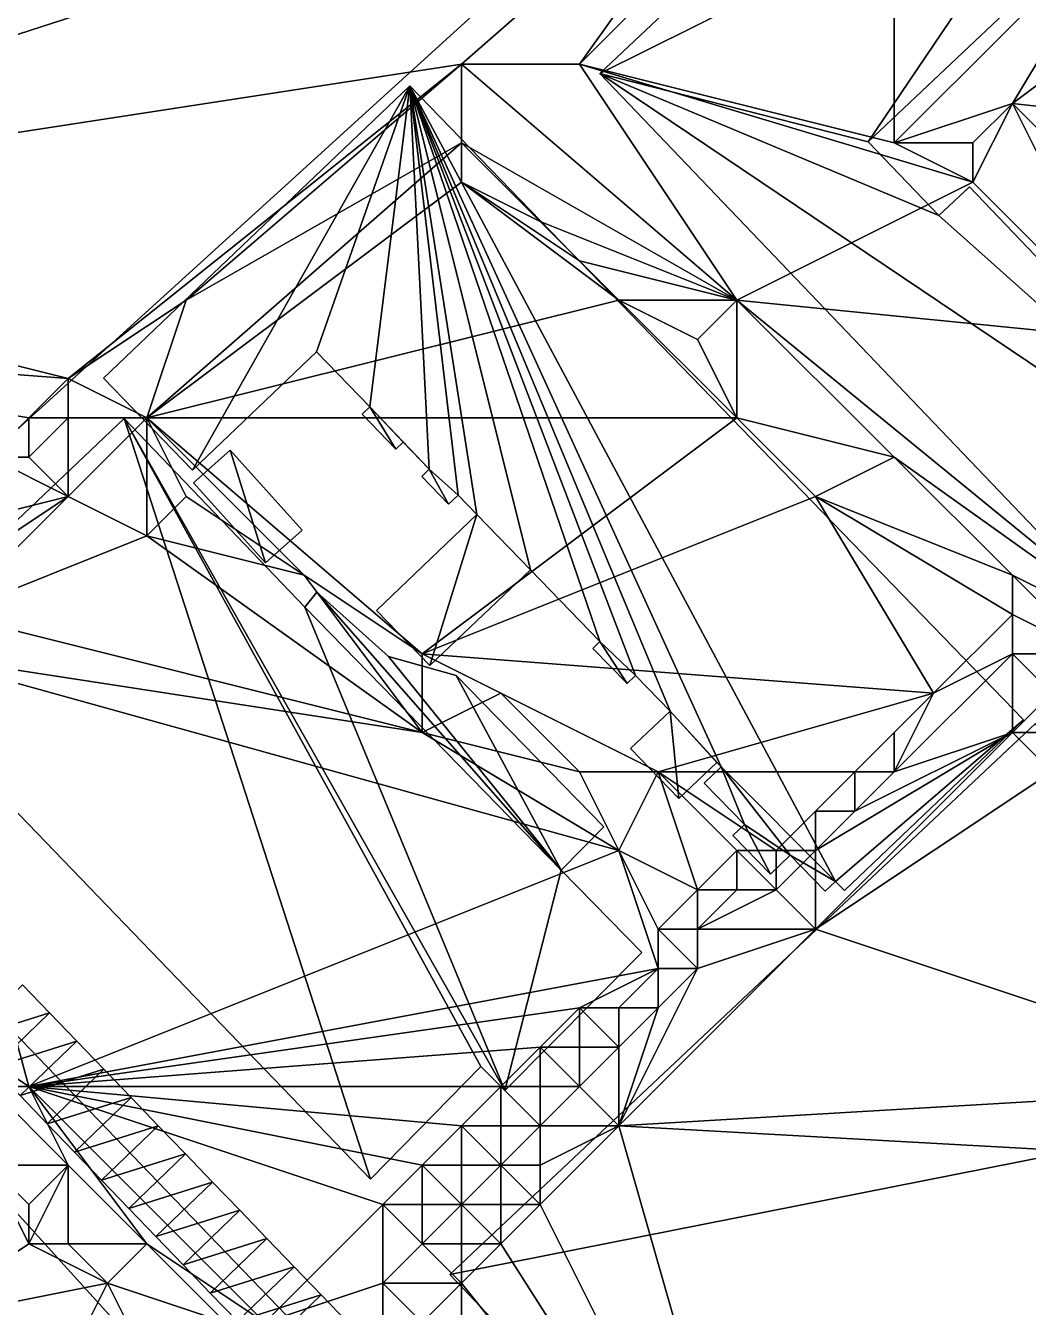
# Model space of a CAD drawing. Header units: metres. Extents: x -1103 to 901, y -902 to 905.
# Drawn here: x -844.2 to -793.2, y -255.2 to -190 of the extents above; entities that cross this region are included whole.
import ezdxf

# ---------------------------------------------------------------- set-up
doc = ezdxf.new("R2010")
doc.units = ezdxf.units.M
for name, color, linetype in [('OSM_BUILDING_FOOTPRINTS', 7, 'CONTINUOUS'), ('OSM_BUILDING_ROOFS', 1, 'CONTINUOUS'), ('OSM_BUILDING_WALLS', 8, 'CONTINUOUS'), ('OSM_ROAD_AXES', 2, 'CONTINUOUS'), ('OSM_ROAD_SURFACE', 9, 'CONTINUOUS'), ('OSM_TERRAIN', 3, 'CONTINUOUS')]:
    doc.layers.add(name, color=color, linetype=linetype)

msp = doc.modelspace()

# ---------------------------------------------------------------- linework, layer by layer
at = {"layer": 'OSM_BUILDING_FOOTPRINTS'}
for points in [[(-834.952, -140.423, 16.006), (-802.995, -172.736, 16.006), (-853.963, -219.097, 16.006), (-886.538, -188.795, 16.006), (-834.952, -140.423, 16.006)], [(-814.966, -192.488, 15.679), (-796.274, -174.86, 15.679), (-795.445, -175.722, 15.679), (-793.157, -173.566, 15.679), (-788.592, -178.343, 15.679), (-790.902, -180.522, 15.679), (-788.094, -183.452, 15.679), (-801.336, -195.949, 15.679), (-797.744, -199.709, 15.679), (-796.185, -198.238, 15.679), (-777.725, -217.558, 15.679), (-784.711, -224.149, 15.679), (-814.966, -192.488, 15.679)], [(-840.201, -207.971, 15.358), (-824.627, -193.107, 15.358), (-793.433, -225.344, 15.358), (-802.541, -234.036, 15.358), (-802.994, -233.572, 15.358), (-803.513, -234.07, 15.358), (-805.293, -232.234, 15.358), (-806.299, -233.196, 15.358), (-808.211, -231.228, 15.358), (-807.625, -230.675, 15.358), (-809.67, -228.562, 15.358), (-808.808, -227.733, 15.358), (-809.018, -227.512, 15.358), (-810.953, -229.348, 15.358), (-813.407, -226.815, 15.358), (-811.395, -224.902, 15.358), (-813.152, -223.088, 15.358), (-813.584, -223.508, 15.358), (-815.319, -221.717, 15.358), (-814.965, -221.374, 15.358), (-818.502, -217.714, 15.358), (-823.609, -222.591, 15.358), (-826.328, -219.782, 15.358), (-821.222, -214.905, 15.358), (-822.172, -213.92, 15.358), (-822.659, -214.385, 15.358), (-824.029, -212.969, 15.358), (-823.643, -212.604, 15.358), (-824.969, -211.233, 15.358), (-825.334, -211.587, 15.358), (-827.047, -209.807, 15.358), (-826.66, -209.431, 15.358), (-829.368, -206.633, 15.358), (-835.68, -212.649, 15.358), (-840.201, -207.971, 15.358)], [(-852.083, -222.293, 17.627), (-839.162, -210.028, 17.627), (-829.976, -219.616, 17.627), (-829.357, -218.864, 17.627), (-825.72, -222.137, 17.627), (-822.272, -223.099, 17.627), (-814.766, -230.796, 17.627), (-816.944, -232.997, 17.627), (-812.832, -237.177, 17.627), (-819.806, -244.2, 17.627), (-821.022, -242.972, 17.627), (-826.626, -248.701, 17.627), (-852.083, -222.293, 17.627)], [(-835.625, -213.301, 17.77), (-833.768, -211.642, 17.77), (-830.098, -215.712, 17.77), (-831.966, -217.371, 17.77), (-835.625, -213.301, 17.77)], [(-759.763, -257.802, 14.427), (-752.511, -265.355, 14.427), (-783.516, -294.662, 14.427), (-790.923, -286.954, 14.427), (-822.592, -253.556, 14.427), (-792.814, -225.543, 14.427), (-777.018, -241.6, 14.427), (-780.809, -245.283, 14.427), (-766.704, -259.604, 14.427), (-762.913, -255.922, 14.427), (-760.437, -258.432, 14.427), (-759.763, -257.802, 14.427)], [(-856.56, -253.236, 15.489), (-848.568, -246.069, 15.489), (-839.106, -256.498, 15.489), (-846.888, -263.465, 15.489), (-853.354, -256.332, 15.489), (-856.869, -259.484, 15.489), (-858.704, -257.46, 15.489), (-855.399, -254.507, 15.489), (-856.56, -253.236, 15.489)]]:
    msp.add_polyline3d(points, close=True, dxfattribs=at)
at = {"layer": 'OSM_BUILDING_ROOFS'}
for points in [[(-802.995, -172.736, 27.606), (-886.538, -188.795, 27.606), (-853.963, -219.097, 27.606)], [(-790.902, -180.522, 36.879), (-796.274, -174.86, 36.879), (-814.966, -192.488, 36.879)], [(-814.966, -192.488, 36.879), (-801.336, -195.949, 36.879), (-790.902, -180.522, 36.879)], [(-801.336, -195.949, 36.879), (-788.094, -183.452, 36.879), (-790.902, -180.522, 36.879)], [(-814.966, -192.488, 36.879), (-784.711, -224.149, 36.879), (-777.725, -217.558, 36.879)], [(-814.966, -192.488, 36.879), (-777.725, -217.558, 36.879), (-797.744, -199.709, 36.879)], [(-814.966, -192.488, 36.879), (-797.744, -199.709, 36.879), (-801.336, -195.949, 36.879)], [(-824.627, -193.107, 20.558), (-840.201, -207.971, 20.558), (-835.68, -212.649, 20.558)], [(-824.627, -193.107, 20.558), (-835.68, -212.649, 20.558), (-829.368, -206.633, 20.558)], [(-824.627, -193.107, 20.558), (-829.368, -206.633, 20.558), (-826.66, -209.431, 20.558)], [(-824.627, -193.107, 20.558), (-826.66, -209.431, 20.558), (-823.643, -212.604, 20.558)], [(-802.994, -233.572, 20.558), (-793.433, -225.344, 20.558), (-824.627, -193.107, 20.558)], [(-824.627, -193.107, 20.558), (-823.643, -212.604, 20.558), (-822.172, -213.92, 20.558)], [(-824.627, -193.107, 20.558), (-822.172, -213.92, 20.558), (-821.222, -214.905, 20.558)], [(-824.627, -193.107, 20.558), (-821.222, -214.905, 20.558), (-818.502, -217.714, 20.558)], [(-824.627, -193.107, 20.558), (-818.502, -217.714, 20.558), (-814.965, -221.374, 20.558)], [(-824.627, -193.107, 20.558), (-814.965, -221.374, 20.558), (-813.152, -223.088, 20.558)], [(-824.627, -193.107, 20.558), (-813.152, -223.088, 20.558), (-811.395, -224.902, 20.558)], [(-824.627, -193.107, 20.558), (-811.395, -224.902, 20.558), (-808.808, -227.733, 20.558)], [(-808.808, -227.733, 20.558), (-802.994, -233.572, 20.558), (-824.627, -193.107, 20.558)], [(-777.725, -217.558, 36.879), (-796.185, -198.238, 36.879), (-797.744, -199.709, 36.879)], [(-826.66, -209.431, 20.558), (-827.047, -209.807, 20.558), (-825.334, -211.587, 20.558)], [(-826.66, -209.431, 20.558), (-825.334, -211.587, 20.558), (-824.969, -211.233, 20.558)], [(-826.66, -209.431, 20.558), (-824.969, -211.233, 20.558), (-823.643, -212.604, 20.558)], [(-839.162, -210.028, 29.227), (-852.083, -222.293, 29.227), (-826.626, -248.701, 29.227)], [(-839.162, -210.028, 29.227), (-826.626, -248.701, 29.227), (-821.022, -242.972, 29.227)], [(-839.162, -210.028, 29.227), (-821.022, -242.972, 29.227), (-819.806, -244.2, 29.227)], [(-829.976, -219.616, 29.227), (-839.162, -210.028, 29.227), (-819.806, -244.2, 29.227)], [(-833.768, -211.642, 27.77), (-835.625, -213.301, 27.77), (-831.966, -217.371, 27.77)], [(-833.768, -211.642, 27.77), (-831.966, -217.371, 27.77), (-830.098, -215.712, 27.77)], [(-823.643, -212.604, 20.558), (-824.029, -212.969, 20.558), (-822.659, -214.385, 20.558)], [(-823.643, -212.604, 20.558), (-822.659, -214.385, 20.558), (-822.172, -213.92, 20.558)], [(-821.222, -214.905, 20.558), (-826.328, -219.782, 20.558), (-823.609, -222.591, 20.558)], [(-821.222, -214.905, 20.558), (-823.609, -222.591, 20.558), (-818.502, -217.714, 20.558)], [(-816.944, -232.997, 29.227), (-829.357, -218.864, 29.227), (-829.976, -219.616, 29.227)], [(-816.944, -232.997, 29.227), (-825.72, -222.137, 29.227), (-829.357, -218.864, 29.227)], [(-829.976, -219.616, 29.227), (-819.806, -244.2, 29.227), (-816.944, -232.997, 29.227)], [(-814.965, -221.374, 20.558), (-815.319, -221.717, 20.558), (-813.584, -223.508, 20.558)], [(-814.965, -221.374, 20.558), (-813.584, -223.508, 20.558), (-813.152, -223.088, 20.558)], [(-816.944, -232.997, 29.227), (-822.272, -223.099, 29.227), (-825.72, -222.137, 29.227)], [(-816.944, -232.997, 29.227), (-814.766, -230.796, 29.227), (-822.272, -223.099, 29.227)], [(-811.395, -224.902, 20.558), (-813.407, -226.815, 20.558), (-810.953, -229.348, 20.558)], [(-811.395, -224.902, 20.558), (-810.953, -229.348, 20.558), (-809.018, -227.512, 20.558)], [(-811.395, -224.902, 20.558), (-809.018, -227.512, 20.558), (-808.808, -227.733, 20.558)], [(-802.994, -233.572, 20.558), (-802.541, -234.036, 20.558), (-793.433, -225.344, 20.558)], [(-780.809, -245.283, 26.027), (-792.814, -225.543, 26.027), (-822.592, -253.556, 26.027)], [(-808.808, -227.733, 20.558), (-809.67, -228.562, 20.558), (-807.625, -230.675, 20.558)], [(-808.808, -227.733, 20.558), (-807.625, -230.675, 20.558), (-805.293, -232.234, 20.558)], [(-808.808, -227.733, 20.558), (-805.293, -232.234, 20.558), (-802.994, -233.572, 20.558)], [(-807.625, -230.675, 20.558), (-808.211, -231.228, 20.558), (-806.299, -233.196, 20.558)], [(-807.625, -230.675, 20.558), (-806.299, -233.196, 20.558), (-805.293, -232.234, 20.558)], [(-805.293, -232.234, 20.558), (-803.513, -234.07, 20.558), (-802.994, -233.572, 20.558)], [(-819.806, -244.2, 29.227), (-812.832, -237.177, 29.227), (-816.944, -232.997, 29.227)], [(-780.809, -245.283, 26.027), (-822.592, -253.556, 26.027), (-790.923, -286.954, 26.027)], [(-853.354, -256.332, 33.489), (-839.106, -256.498, 33.489), (-848.568, -246.069, 33.489)]]:
    msp.add_3dface(points, dxfattribs=at)
at = {"layer": 'OSM_BUILDING_WALLS'}
for points in [[(-853.963, -219.097, 16.006), (-802.995, -172.736, 16.006), (-802.995, -172.736, 27.606)], [(-853.963, -219.097, 16.006), (-802.995, -172.736, 27.606), (-853.963, -219.097, 27.606)], [(-796.274, -174.86, 15.679), (-814.966, -192.488, 15.679), (-814.966, -192.488, 36.879)], [(-796.274, -174.86, 15.679), (-814.966, -192.488, 36.879), (-796.274, -174.86, 36.879)], [(-801.336, -195.949, 15.679), (-788.094, -183.452, 15.679), (-788.094, -183.452, 36.879)], [(-801.336, -195.949, 15.679), (-788.094, -183.452, 36.879), (-801.336, -195.949, 36.879)], [(-814.966, -192.488, 15.679), (-784.711, -224.149, 15.679), (-784.711, -224.149, 36.879)], [(-814.966, -192.488, 15.679), (-784.711, -224.149, 36.879), (-814.966, -192.488, 36.879)], [(-824.627, -193.107, 15.358), (-840.201, -207.971, 15.358), (-840.201, -207.971, 20.558)], [(-824.627, -193.107, 15.358), (-840.201, -207.971, 20.558), (-824.627, -193.107, 20.558)], [(-793.433, -225.344, 15.358), (-824.627, -193.107, 15.358), (-824.627, -193.107, 20.558)], [(-793.433, -225.344, 15.358), (-824.627, -193.107, 20.558), (-793.433, -225.344, 20.558)], [(-797.744, -199.709, 15.679), (-801.336, -195.949, 15.679), (-801.336, -195.949, 36.879)], [(-797.744, -199.709, 15.679), (-801.336, -195.949, 36.879), (-797.744, -199.709, 36.879)], [(-796.185, -198.238, 15.679), (-797.744, -199.709, 15.679), (-797.744, -199.709, 36.879)], [(-796.185, -198.238, 15.679), (-797.744, -199.709, 36.879), (-796.185, -198.238, 36.879)], [(-777.725, -217.558, 15.679), (-796.185, -198.238, 15.679), (-796.185, -198.238, 36.879)], [(-777.725, -217.558, 15.679), (-796.185, -198.238, 36.879), (-777.725, -217.558, 36.879)], [(-835.68, -212.649, 15.358), (-829.368, -206.633, 15.358), (-829.368, -206.633, 20.558)], [(-835.68, -212.649, 15.358), (-829.368, -206.633, 20.558), (-835.68, -212.649, 20.558)], [(-829.368, -206.633, 15.358), (-826.66, -209.431, 15.358), (-826.66, -209.431, 20.558)], [(-829.368, -206.633, 15.358), (-826.66, -209.431, 20.558), (-829.368, -206.633, 20.558)], [(-840.201, -207.971, 15.358), (-835.68, -212.649, 15.358), (-835.68, -212.649, 20.558)], [(-840.201, -207.971, 15.358), (-835.68, -212.649, 20.558), (-840.201, -207.971, 20.558)], [(-826.66, -209.431, 15.358), (-827.047, -209.807, 15.358), (-827.047, -209.807, 20.558)], [(-826.66, -209.431, 15.358), (-827.047, -209.807, 20.558), (-826.66, -209.431, 20.558)], [(-827.047, -209.807, 15.358), (-825.334, -211.587, 15.358), (-825.334, -211.587, 20.558)], [(-827.047, -209.807, 15.358), (-825.334, -211.587, 20.558), (-827.047, -209.807, 20.558)], [(-839.162, -210.028, 17.627), (-852.083, -222.293, 17.627), (-852.083, -222.293, 29.227)], [(-839.162, -210.028, 17.627), (-852.083, -222.293, 29.227), (-839.162, -210.028, 29.227)], [(-829.976, -219.616, 17.627), (-839.162, -210.028, 17.627), (-839.162, -210.028, 29.227)], [(-829.976, -219.616, 17.627), (-839.162, -210.028, 29.227), (-829.976, -219.616, 29.227)], [(-833.768, -211.642, 17.77), (-835.625, -213.301, 17.77), (-835.625, -213.301, 27.77)], [(-833.768, -211.642, 17.77), (-835.625, -213.301, 27.77), (-833.768, -211.642, 27.77)], [(-830.098, -215.712, 17.77), (-833.768, -211.642, 17.77), (-833.768, -211.642, 27.77)], [(-830.098, -215.712, 17.77), (-833.768, -211.642, 27.77), (-830.098, -215.712, 27.77)], [(-825.334, -211.587, 15.358), (-824.969, -211.233, 15.358), (-824.969, -211.233, 20.558)], [(-825.334, -211.587, 15.358), (-824.969, -211.233, 20.558), (-825.334, -211.587, 20.558)], [(-824.969, -211.233, 15.358), (-823.643, -212.604, 15.358), (-823.643, -212.604, 20.558)], [(-824.969, -211.233, 15.358), (-823.643, -212.604, 20.558), (-824.969, -211.233, 20.558)], [(-823.643, -212.604, 15.358), (-824.029, -212.969, 15.358), (-824.029, -212.969, 20.558)], [(-823.643, -212.604, 15.358), (-824.029, -212.969, 20.558), (-823.643, -212.604, 20.558)], [(-824.029, -212.969, 15.358), (-822.659, -214.385, 15.358), (-822.659, -214.385, 20.558)], [(-824.029, -212.969, 15.358), (-822.659, -214.385, 20.558), (-824.029, -212.969, 20.558)], [(-835.625, -213.301, 17.77), (-831.966, -217.371, 17.77), (-831.966, -217.371, 27.77)], [(-835.625, -213.301, 17.77), (-831.966, -217.371, 27.77), (-835.625, -213.301, 27.77)], [(-822.659, -214.385, 15.358), (-822.172, -213.92, 15.358), (-822.172, -213.92, 20.558)], [(-822.659, -214.385, 15.358), (-822.172, -213.92, 20.558), (-822.659, -214.385, 20.558)], [(-822.172, -213.92, 15.358), (-821.222, -214.905, 15.358), (-821.222, -214.905, 20.558)], [(-822.172, -213.92, 15.358), (-821.222, -214.905, 20.558), (-822.172, -213.92, 20.558)], [(-821.222, -214.905, 15.358), (-826.328, -219.782, 15.358), (-826.328, -219.782, 20.558)], [(-821.222, -214.905, 15.358), (-826.328, -219.782, 20.558), (-821.222, -214.905, 20.558)], [(-831.966, -217.371, 17.77), (-830.098, -215.712, 17.77), (-830.098, -215.712, 27.77)], [(-831.966, -217.371, 17.77), (-830.098, -215.712, 27.77), (-831.966, -217.371, 27.77)], [(-823.609, -222.591, 15.358), (-818.502, -217.714, 15.358), (-818.502, -217.714, 20.558)], [(-823.609, -222.591, 15.358), (-818.502, -217.714, 20.558), (-823.609, -222.591, 20.558)], [(-818.502, -217.714, 15.358), (-814.965, -221.374, 15.358), (-814.965, -221.374, 20.558)], [(-818.502, -217.714, 15.358), (-814.965, -221.374, 20.558), (-818.502, -217.714, 20.558)], [(-829.357, -218.864, 17.627), (-829.976, -219.616, 17.627), (-829.976, -219.616, 29.227)], [(-829.357, -218.864, 17.627), (-829.976, -219.616, 29.227), (-829.357, -218.864, 29.227)], [(-825.72, -222.137, 17.627), (-829.357, -218.864, 17.627), (-829.357, -218.864, 29.227)], [(-825.72, -222.137, 17.627), (-829.357, -218.864, 29.227), (-825.72, -222.137, 29.227)], [(-826.328, -219.782, 15.358), (-823.609, -222.591, 15.358), (-823.609, -222.591, 20.558)], [(-826.328, -219.782, 15.358), (-823.609, -222.591, 20.558), (-826.328, -219.782, 20.558)], [(-814.965, -221.374, 15.358), (-815.319, -221.717, 15.358), (-815.319, -221.717, 20.558)], [(-814.965, -221.374, 15.358), (-815.319, -221.717, 20.558), (-814.965, -221.374, 20.558)], [(-822.272, -223.099, 17.627), (-825.72, -222.137, 17.627), (-825.72, -222.137, 29.227)], [(-822.272, -223.099, 17.627), (-825.72, -222.137, 29.227), (-822.272, -223.099, 29.227)], [(-815.319, -221.717, 15.358), (-813.584, -223.508, 15.358), (-813.584, -223.508, 20.558)], [(-815.319, -221.717, 15.358), (-813.584, -223.508, 20.558), (-815.319, -221.717, 20.558)], [(-852.083, -222.293, 17.627), (-826.626, -248.701, 17.627), (-826.626, -248.701, 29.227)], [(-852.083, -222.293, 17.627), (-826.626, -248.701, 29.227), (-852.083, -222.293, 29.227)], [(-814.766, -230.796, 17.627), (-822.272, -223.099, 17.627), (-822.272, -223.099, 29.227)], [(-814.766, -230.796, 17.627), (-822.272, -223.099, 29.227), (-814.766, -230.796, 29.227)], [(-813.584, -223.508, 15.358), (-813.152, -223.088, 15.358), (-813.152, -223.088, 20.558)], [(-813.584, -223.508, 15.358), (-813.152, -223.088, 20.558), (-813.584, -223.508, 20.558)], [(-813.152, -223.088, 15.358), (-811.395, -224.902, 15.358), (-811.395, -224.902, 20.558)], [(-813.152, -223.088, 15.358), (-811.395, -224.902, 20.558), (-813.152, -223.088, 20.558)], [(-811.395, -224.902, 15.358), (-813.407, -226.815, 15.358), (-813.407, -226.815, 20.558)], [(-811.395, -224.902, 15.358), (-813.407, -226.815, 20.558), (-811.395, -224.902, 20.558)], [(-802.541, -234.036, 15.358), (-793.433, -225.344, 15.358), (-793.433, -225.344, 20.558)], [(-802.541, -234.036, 15.358), (-793.433, -225.344, 20.558), (-802.541, -234.036, 20.558)], [(-792.814, -225.543, 14.427), (-822.592, -253.556, 14.427), (-822.592, -253.556, 26.027)], [(-792.814, -225.543, 14.427), (-822.592, -253.556, 26.027), (-792.814, -225.543, 26.027)], [(-813.407, -226.815, 15.358), (-810.953, -229.348, 15.358), (-810.953, -229.348, 20.558)], [(-813.407, -226.815, 15.358), (-810.953, -229.348, 20.558), (-813.407, -226.815, 20.558)], [(-810.953, -229.348, 15.358), (-809.018, -227.512, 15.358), (-809.018, -227.512, 20.558)], [(-810.953, -229.348, 15.358), (-809.018, -227.512, 20.558), (-810.953, -229.348, 20.558)], [(-808.808, -227.733, 15.358), (-809.67, -228.562, 15.358), (-809.67, -228.562, 20.558)], [(-808.808, -227.733, 15.358), (-809.67, -228.562, 20.558), (-808.808, -227.733, 20.558)], [(-809.018, -227.512, 15.358), (-808.808, -227.733, 15.358), (-808.808, -227.733, 20.558)], [(-809.018, -227.512, 15.358), (-808.808, -227.733, 20.558), (-809.018, -227.512, 20.558)], [(-809.67, -228.562, 15.358), (-807.625, -230.675, 15.358), (-807.625, -230.675, 20.558)], [(-809.67, -228.562, 15.358), (-807.625, -230.675, 20.558), (-809.67, -228.562, 20.558)], [(-807.625, -230.675, 15.358), (-808.211, -231.228, 15.358), (-808.211, -231.228, 20.558)], [(-807.625, -230.675, 15.358), (-808.211, -231.228, 20.558), (-807.625, -230.675, 20.558)], [(-816.944, -232.997, 17.627), (-814.766, -230.796, 17.627), (-814.766, -230.796, 29.227)], [(-816.944, -232.997, 17.627), (-814.766, -230.796, 29.227), (-816.944, -232.997, 29.227)], [(-808.211, -231.228, 15.358), (-806.299, -233.196, 15.358), (-806.299, -233.196, 20.558)], [(-808.211, -231.228, 15.358), (-806.299, -233.196, 20.558), (-808.211, -231.228, 20.558)], [(-806.299, -233.196, 15.358), (-805.293, -232.234, 15.358), (-805.293, -232.234, 20.558)], [(-806.299, -233.196, 15.358), (-805.293, -232.234, 20.558), (-806.299, -233.196, 20.558)], [(-805.293, -232.234, 15.358), (-803.513, -234.07, 15.358), (-803.513, -234.07, 20.558)], [(-805.293, -232.234, 15.358), (-803.513, -234.07, 20.558), (-805.293, -232.234, 20.558)], [(-812.832, -237.177, 17.627), (-816.944, -232.997, 17.627), (-816.944, -232.997, 29.227)], [(-812.832, -237.177, 17.627), (-816.944, -232.997, 29.227), (-812.832, -237.177, 29.227)], [(-803.513, -234.07, 15.358), (-802.994, -233.572, 15.358), (-802.994, -233.572, 20.558)], [(-803.513, -234.07, 15.358), (-802.994, -233.572, 20.558), (-803.513, -234.07, 20.558)], [(-802.994, -233.572, 15.358), (-802.541, -234.036, 15.358), (-802.541, -234.036, 20.558)], [(-802.994, -233.572, 15.358), (-802.541, -234.036, 20.558), (-802.994, -233.572, 20.558)], [(-819.806, -244.2, 17.627), (-812.832, -237.177, 17.627), (-812.832, -237.177, 29.227)], [(-819.806, -244.2, 17.627), (-812.832, -237.177, 29.227), (-819.806, -244.2, 29.227)], [(-826.626, -248.701, 17.627), (-821.022, -242.972, 17.627), (-821.022, -242.972, 29.227)], [(-826.626, -248.701, 17.627), (-821.022, -242.972, 29.227), (-826.626, -248.701, 29.227)], [(-821.022, -242.972, 17.627), (-819.806, -244.2, 17.627), (-819.806, -244.2, 29.227)], [(-821.022, -242.972, 17.627), (-819.806, -244.2, 29.227), (-821.022, -242.972, 29.227)], [(-839.106, -256.498, 15.489), (-848.568, -246.069, 15.489), (-848.568, -246.069, 33.489)], [(-839.106, -256.498, 15.489), (-848.568, -246.069, 33.489), (-839.106, -256.498, 33.489)], [(-822.592, -253.556, 14.427), (-790.923, -286.954, 14.427), (-790.923, -286.954, 26.027)], [(-822.592, -253.556, 14.427), (-790.923, -286.954, 26.027), (-822.592, -253.556, 26.027)]]:
    msp.add_3dface(points, dxfattribs=at)
at = {"layer": 'OSM_ROAD_AXES'}
msp.add_polyline3d([(-778.343, -308.684, 14.936), (-829.191, -257.416, 19.801), (-859.578, -225.865, 19.855), (-873.506, -211.4, 17.056), (-897.758, -186.208, 15.969)], dxfattribs=at)
at = {"layer": 'OSM_ROAD_SURFACE'}
for points in [[(-842.944, -240.253, 20.771), (-844.325, -238.819, 20.773), (-847.206, -241.593, 20.752)], [(-842.944, -240.253, 20.771), (-847.206, -241.593, 20.752), (-845.825, -243.028, 20.736)], [(-841.563, -241.687, 20.769), (-842.944, -240.253, 20.771), (-845.825, -243.028, 20.736)], [(-841.563, -241.687, 20.769), (-845.825, -243.028, 20.736), (-844.444, -244.462, 20.717)], [(-840.181, -243.121, 20.77), (-841.563, -241.687, 20.769), (-844.444, -244.462, 20.717)], [(-840.181, -243.121, 20.77), (-844.444, -244.462, 20.717), (-843.062, -245.896, 20.728)], [(-838.8, -244.555, 20.79), (-840.181, -243.121, 20.77), (-843.062, -245.896, 20.728)], [(-838.8, -244.555, 20.79), (-843.062, -245.896, 20.728), (-841.681, -247.33, 20.704)], [(-837.419, -245.989, 20.794), (-838.8, -244.555, 20.79), (-841.681, -247.33, 20.704)], [(-837.419, -245.989, 20.794), (-841.681, -247.33, 20.704), (-840.3, -248.764, 20.662)], [(-836.038, -247.423, 20.735), (-837.419, -245.989, 20.794), (-840.3, -248.764, 20.662)], [(-836.038, -247.423, 20.735), (-840.3, -248.764, 20.662), (-838.919, -250.198, 20.597)], [(-834.656, -248.858, 20.66), (-836.038, -247.423, 20.735), (-838.919, -250.198, 20.597)], [(-834.656, -248.858, 20.66), (-838.919, -250.198, 20.597), (-837.537, -251.632, 20.531)], [(-833.275, -250.292, 20.586), (-834.656, -248.858, 20.66), (-837.537, -251.632, 20.531)], [(-833.275, -250.292, 20.586), (-837.537, -251.632, 20.531), (-836.156, -253.066, 20.466)], [(-831.894, -251.726, 20.511), (-833.275, -250.292, 20.586), (-836.156, -253.066, 20.466)], [(-831.894, -251.726, 20.511), (-836.156, -253.066, 20.466), (-834.775, -254.501, 20.37)], [(-830.513, -253.16, 20.437), (-831.894, -251.726, 20.511), (-834.775, -254.501, 20.37)], [(-830.513, -253.16, 20.437), (-834.775, -254.501, 20.37), (-833.394, -255.935, 20.26)], [(-829.131, -254.594, 20.179), (-830.513, -253.16, 20.437), (-833.394, -255.935, 20.26)], [(-829.131, -254.594, 20.179), (-833.394, -255.935, 20.26), (-832.013, -257.369, 19.697)], [(-827.76, -256.018, 19.929), (-829.131, -254.594, 20.179), (-832.013, -257.369, 19.697)]]:
    msp.add_3dface(points, dxfattribs=at)
at = {"layer": 'OSM_TERRAIN'}
for points in [[(-874, -200, 18.625), (-818, -164, 18.625), (-848, -150, 18.616)], [(-874, -200, 18.625), (-806, -178, 18.528), (-818, -164, 18.625)], [(-816, -192, 18.046), (-800, -196, 17.856), (-800, -176, 18.221)], [(-816, -192, 18.046), (-800, -176, 18.221), (-806, -178, 18.528)], [(-800, -196, 17.856), (-788, -184, 17.896), (-800, -176, 18.221)], [(-874, -200, 18.625), (-822, -192, 18.714), (-806, -178, 18.528)], [(-822, -192, 18.714), (-816, -192, 18.046), (-806, -178, 18.528)], [(-800, -196, 17.856), (-794, -194, 17.156), (-788, -184, 17.896)], [(-794, -194, 17.156), (-786, -188, 16.837), (-788, -184, 17.896)], [(-794, -194, 17.156), (-776, -196, 16.186), (-786, -188, 16.837)], [(-842, -208, 18.625), (-822, -192, 18.714), (-874, -200, 18.625)], [(-836, -204, 18.876), (-822, -192, 18.714), (-842, -208, 18.625)], [(-836, -204, 18.876), (-822, -196, 19.72), (-822, -192, 18.714)], [(-822, -196, 19.72), (-808, -204, 18.156), (-822, -192, 18.714)], [(-822, -192, 18.714), (-808, -204, 18.156), (-816, -192, 18.046)], [(-808, -204, 18.156), (-796, -198, 17.938), (-816, -192, 18.046)], [(-796, -198, 17.938), (-800, -196, 17.856), (-816, -192, 18.046)], [(-796, -196, 17.544), (-794, -194, 17.156), (-800, -196, 17.856)], [(-788, -206, 17.893), (-794, -194, 17.156), (-796, -198, 17.938)], [(-796, -198, 17.938), (-794, -194, 17.156), (-796, -196, 17.544)], [(-788, -206, 17.893), (-782, -206, 16.957), (-794, -194, 17.156)], [(-782, -206, 16.957), (-776, -196, 16.186), (-794, -194, 17.156)], [(-838, -210, 19.72), (-822, -196, 19.72), (-836, -204, 18.876)], [(-838, -210, 19.72), (-822, -198, 19.72), (-822, -196, 19.72)], [(-818, -200, 19.72), (-822, -196, 19.72), (-822, -198, 19.72)], [(-818, -200, 19.72), (-808, -204, 18.156), (-822, -196, 19.72)], [(-796, -198, 17.938), (-796, -196, 17.544), (-800, -196, 17.856)], [(-838, -210, 19.72), (-814, -204, 19.701), (-822, -198, 19.72)], [(-822, -198, 19.72), (-814, -204, 19.701), (-816, -202, 19.715)], [(-822, -198, 19.72), (-816, -202, 19.715), (-818, -200, 19.72)], [(-808, -204, 18.156), (-788, -206, 17.893), (-796, -198, 17.938)], [(-868, -206, 18.625), (-842, -208, 18.625), (-874, -200, 18.625)], [(-816, -202, 19.715), (-808, -204, 18.156), (-818, -200, 19.72)], [(-814, -204, 19.701), (-808, -204, 18.156), (-816, -202, 19.715)], [(-842, -208, 18.625), (-838, -210, 19.72), (-836, -204, 18.876)], [(-838, -210, 19.72), (-808, -210, 19.66), (-814, -204, 19.701)], [(-814, -204, 19.701), (-808, -210, 19.66), (-810, -206, 19.221)], [(-810, -206, 19.221), (-808, -204, 18.156), (-814, -204, 19.701)], [(-808, -210, 19.66), (-808, -204, 18.156), (-810, -206, 19.221)], [(-808, -210, 19.66), (-800, -212, 18.185), (-808, -204, 18.156)], [(-800, -212, 18.185), (-786, -222, 17.993), (-808, -204, 18.156)], [(-786, -222, 17.993), (-788, -206, 17.893), (-808, -204, 18.156)], [(-846, -212, 18.664), (-844, -210, 18.625), (-868, -206, 18.625)], [(-844, -210, 18.625), (-842, -208, 18.625), (-868, -206, 18.625)], [(-842, -210, 19.112), (-842, -208, 18.625), (-844, -210, 18.625)], [(-842, -210, 19.112), (-838, -210, 19.72), (-842, -208, 18.625)], [(-846, -212, 18.664), (-844, -212, 19.257), (-844, -210, 18.625)], [(-842, -214, 20.769), (-842, -210, 19.112), (-844, -212, 19.257)], [(-844, -212, 19.257), (-842, -210, 19.112), (-844, -210, 18.625)], [(-842, -214, 20.769), (-838, -216, 20.687), (-838, -210, 19.72)], [(-842, -214, 20.769), (-838, -210, 19.72), (-842, -210, 19.112)], [(-838, -216, 20.687), (-836, -214, 19.869), (-838, -210, 19.72)], [(-836, -214, 19.869), (-830, -218, 20.274), (-838, -210, 19.72)], [(-830, -218, 20.274), (-824, -222, 19.72), (-838, -210, 19.72)], [(-838, -210, 19.72), (-824, -222, 19.72), (-808, -210, 19.66)], [(-804, -214, 19.643), (-808, -210, 19.66), (-824, -222, 19.72)], [(-804, -214, 19.643), (-800, -212, 18.185), (-808, -210, 19.66)], [(-850, -216, 18.782), (-842, -214, 20.769), (-846, -212, 18.664)], [(-846, -212, 18.664), (-842, -214, 20.769), (-844, -212, 19.257)], [(-804, -214, 19.643), (-794, -218, 18.449), (-800, -212, 18.185)], [(-794, -218, 18.449), (-786, -222, 17.993), (-800, -212, 18.185)], [(-848, -218, 20.311), (-842, -214, 20.769), (-850, -216, 18.782)], [(-848, -220, 20.769), (-842, -214, 20.769), (-848, -218, 20.311)], [(-848, -220, 20.769), (-838, -216, 20.687), (-842, -214, 20.769)], [(-830, -218, 20.274), (-836, -214, 19.869), (-838, -216, 20.687)], [(-824, -222, 19.72), (-798, -224, 19.72), (-804, -214, 19.643)], [(-798, -224, 19.72), (-794, -220, 19.109), (-804, -214, 19.643)], [(-794, -220, 19.109), (-794, -218, 18.449), (-804, -214, 19.643)], [(-824, -226, 20.62), (-838, -216, 20.687), (-848, -220, 20.769)], [(-824, -226, 20.62), (-830, -218, 20.274), (-838, -216, 20.687)], [(-824, -226, 20.62), (-824, -222, 19.72), (-830, -218, 20.274)], [(-794, -220, 19.109), (-790, -222, 18.547), (-794, -218, 18.449)], [(-790, -222, 18.547), (-786, -222, 17.993), (-794, -218, 18.449)], [(-850, -222, 20.769), (-824, -226, 20.62), (-848, -220, 20.769)], [(-798, -224, 19.72), (-794, -222, 19.37), (-794, -220, 19.109)], [(-794, -222, 19.37), (-790, -222, 18.547), (-794, -220, 19.109)], [(-850, -240, 20.698), (-844, -244, 20.706), (-850, -222, 20.769)], [(-850, -222, 20.769), (-844, -244, 20.706), (-814, -232, 20.81)], [(-850, -222, 20.769), (-814, -232, 20.81), (-824, -226, 20.62)], [(-824, -226, 20.62), (-820, -224, 20.541), (-824, -222, 19.72)], [(-820, -224, 20.541), (-812, -228, 19.72), (-824, -222, 19.72)], [(-812, -228, 19.72), (-798, -224, 19.72), (-824, -222, 19.72)], [(-800, -228, 19.133), (-794, -222, 19.37), (-798, -224, 19.72)], [(-800, -228, 19.133), (-794, -226, 17.336), (-794, -222, 19.37)], [(-794, -226, 17.336), (-792, -224, 18.13), (-794, -222, 19.37)], [(-792, -224, 18.13), (-790, -222, 18.547), (-794, -222, 19.37)], [(-824, -226, 20.62), (-816, -228, 20.441), (-820, -224, 20.541)], [(-816, -228, 20.441), (-812, -228, 19.72), (-820, -224, 20.541)], [(-802, -228, 19.72), (-798, -224, 19.72), (-812, -228, 19.72)], [(-802, -228, 19.72), (-800, -226, 19.72), (-798, -224, 19.72)], [(-800, -226, 19.72), (-800, -228, 19.133), (-798, -224, 19.72)], [(-794, -226, 17.336), (-792, -226, 17.186), (-792, -224, 18.13)], [(-814, -232, 20.81), (-816, -228, 20.441), (-824, -226, 20.62)], [(-804, -236, 17.05), (-794, -226, 17.336), (-804, -232, 19.016)], [(-804, -236, 17.05), (-792, -228, 17.01), (-794, -226, 17.336)], [(-804, -232, 19.016), (-794, -226, 17.336), (-802, -230, 19.075)], [(-802, -230, 19.075), (-794, -226, 17.336), (-800, -228, 19.133)], [(-800, -228, 19.133), (-800, -226, 19.72), (-802, -228, 19.72)], [(-792, -228, 17.01), (-792, -226, 17.186), (-794, -226, 17.336)], [(-814, -232, 20.81), (-812, -228, 19.72), (-816, -228, 20.441)], [(-814, -232, 20.81), (-810, -234, 20.709), (-812, -228, 19.72)], [(-810, -234, 20.709), (-808, -232, 19.829), (-812, -228, 19.72)], [(-808, -232, 19.829), (-806, -232, 19.72), (-812, -228, 19.72)], [(-806, -232, 19.72), (-802, -228, 19.72), (-812, -228, 19.72)], [(-806, -232, 19.72), (-804, -230, 19.72), (-802, -228, 19.72)], [(-804, -236, 17.05), (-780, -244, 17.01), (-792, -228, 17.01)], [(-804, -230, 19.72), (-802, -230, 19.075), (-802, -228, 19.72)], [(-802, -230, 19.075), (-800, -228, 19.133), (-802, -228, 19.72)], [(-804, -232, 19.016), (-804, -230, 19.72), (-806, -232, 19.72)], [(-804, -232, 19.016), (-802, -230, 19.075), (-804, -230, 19.72)], [(-844, -244, 20.706), (-812, -238, 20.826), (-814, -232, 20.81)], [(-812, -238, 20.826), (-812, -236, 20.842), (-814, -232, 20.81)], [(-812, -236, 20.842), (-810, -234, 20.709), (-814, -232, 20.81)], [(-810, -234, 20.709), (-808, -234, 20.261), (-808, -232, 19.829)], [(-808, -234, 20.261), (-806, -234, 19.143), (-808, -232, 19.829)], [(-806, -234, 19.143), (-806, -232, 19.72), (-808, -232, 19.829)], [(-806, -234, 19.143), (-804, -236, 17.05), (-804, -232, 19.016)], [(-806, -234, 19.143), (-804, -232, 19.016), (-806, -232, 19.72)], [(-812, -236, 20.842), (-810, -236, 20.909), (-810, -234, 20.709)], [(-810, -236, 20.909), (-808, -234, 20.261), (-810, -234, 20.709)], [(-810, -236, 20.909), (-806, -234, 19.143), (-808, -234, 20.261)], [(-810, -236, 20.909), (-804, -236, 17.05), (-806, -234, 19.143)], [(-814, -246, 17.01), (-804, -236, 17.05), (-810, -238, 19.629)], [(-814, -246, 17.01), (-780, -244, 17.01), (-804, -236, 17.05)], [(-812, -238, 20.826), (-810, -238, 19.629), (-812, -236, 20.842)], [(-810, -238, 19.629), (-810, -236, 20.909), (-812, -236, 20.842)], [(-810, -238, 19.629), (-804, -236, 17.05), (-810, -236, 20.909)], [(-844, -244, 20.706), (-816, -240, 20.769), (-812, -238, 20.826)], [(-816, -240, 20.769), (-814, -240, 20.817), (-812, -238, 20.826)], [(-814, -246, 17.01), (-810, -238, 19.629), (-812, -240, 19.547)], [(-814, -240, 20.817), (-812, -240, 19.547), (-812, -238, 20.826)], [(-812, -240, 19.547), (-810, -238, 19.629), (-812, -238, 20.826)], [(-850, -240, 20.698), (-846, -244, 20.609), (-844, -244, 20.706)], [(-818, -242, 20.769), (-816, -240, 20.769), (-844, -244, 20.706)], [(-818, -242, 20.769), (-816, -242, 20.737), (-816, -240, 20.769)], [(-816, -242, 20.737), (-814, -242, 19.47), (-816, -240, 20.769)], [(-814, -242, 19.47), (-814, -240, 20.817), (-816, -240, 20.769)], [(-814, -246, 17.01), (-812, -240, 19.547), (-814, -242, 19.47)], [(-814, -242, 19.47), (-812, -240, 19.547), (-814, -240, 20.817)], [(-820, -244, 20.769), (-818, -242, 20.769), (-844, -244, 20.706)], [(-820, -244, 20.769), (-818, -244, 20.657), (-818, -242, 20.769)], [(-818, -244, 20.657), (-816, -244, 19.391), (-818, -242, 20.769)], [(-816, -244, 19.391), (-816, -242, 20.737), (-818, -242, 20.769)], [(-816, -244, 19.391), (-814, -246, 17.01), (-814, -242, 19.47)], [(-816, -244, 19.391), (-814, -242, 19.47), (-816, -242, 20.737)], [(-846, -248, 19.513), (-842, -248, 20.649), (-846, -244, 20.609)], [(-846, -244, 20.609), (-842, -248, 20.649), (-844, -244, 20.706)], [(-832, -256, 20.097), (-826, -250, 20.805), (-844, -244, 20.706)], [(-838, -252, 20.578), (-844, -244, 20.706), (-842, -248, 20.649)], [(-838, -252, 20.578), (-832, -256, 20.097), (-844, -244, 20.706)], [(-826, -250, 20.805), (-824, -248, 20.849), (-844, -244, 20.706)], [(-824, -248, 20.849), (-822, -246, 20.851), (-844, -244, 20.706)], [(-822, -246, 20.851), (-820, -244, 20.769), (-844, -244, 20.706)], [(-822, -246, 20.851), (-820, -246, 20.61), (-820, -244, 20.769)], [(-820, -246, 20.61), (-818, -246, 19.312), (-820, -244, 20.769)], [(-818, -246, 19.312), (-818, -244, 20.657), (-820, -244, 20.769)], [(-818, -246, 19.312), (-816, -244, 19.391), (-818, -244, 20.657)], [(-818, -246, 19.312), (-814, -246, 17.01), (-816, -244, 19.391)], [(-778, -248, 17.038), (-780, -244, 17.01), (-814, -246, 17.01)], [(-824, -248, 20.849), (-822, -248, 20.58), (-822, -246, 20.851)], [(-822, -248, 20.58), (-820, -248, 19.269), (-822, -246, 20.851)], [(-820, -248, 19.269), (-820, -246, 20.61), (-822, -246, 20.851)], [(-820, -248, 19.269), (-818, -248, 17.908), (-818, -246, 19.312)], [(-820, -248, 19.269), (-818, -246, 19.312), (-820, -246, 20.61)], [(-818, -250, 17.01), (-814, -246, 17.01), (-818, -248, 17.908)], [(-818, -250, 17.01), (-806, -274, 16.958), (-814, -246, 17.01)], [(-818, -248, 17.908), (-814, -246, 17.01), (-818, -246, 19.312)], [(-778, -248, 17.038), (-814, -246, 17.01), (-806, -274, 16.958)], [(-850, -256, 19.353), (-844, -252, 19.353), (-846, -248, 19.513)], [(-844, -252, 19.353), (-844, -250, 19.535), (-846, -248, 19.513)], [(-846, -248, 19.513), (-844, -250, 19.535), (-842, -248, 20.649)], [(-844, -252, 19.353), (-842, -252, 19.546), (-842, -248, 20.649)], [(-844, -252, 19.353), (-842, -248, 20.649), (-844, -250, 19.535)], [(-842, -252, 19.546), (-838, -252, 20.578), (-842, -248, 20.649)], [(-826, -250, 20.805), (-824, -250, 20.413), (-824, -248, 20.849)], [(-824, -250, 20.413), (-822, -250, 19.118), (-824, -248, 20.849)], [(-822, -250, 19.118), (-822, -248, 20.58), (-824, -248, 20.849)], [(-822, -250, 19.118), (-820, -250, 17.796), (-820, -248, 19.269)], [(-822, -250, 19.118), (-820, -248, 19.269), (-822, -248, 20.58)], [(-820, -250, 17.796), (-818, -250, 17.01), (-820, -248, 19.269)], [(-818, -250, 17.01), (-818, -248, 17.908), (-820, -248, 19.269)], [(-806, -274, 16.958), (-770, -258, 17.01), (-778, -248, 17.038)], [(-832, -256, 20.097), (-826, -254, 19.967), (-826, -250, 20.805)], [(-826, -254, 19.967), (-824, -252, 18.94), (-826, -250, 20.805)], [(-824, -252, 18.94), (-824, -250, 20.413), (-826, -250, 20.805)], [(-824, -252, 18.94), (-822, -252, 17.679), (-822, -250, 19.118)], [(-824, -252, 18.94), (-822, -250, 19.118), (-824, -250, 20.413)], [(-822, -252, 17.679), (-820, -252, 17.01), (-822, -250, 19.118)], [(-820, -252, 17.01), (-820, -250, 17.796), (-822, -250, 19.118)], [(-820, -252, 17.01), (-818, -250, 17.01), (-820, -250, 17.796)], [(-820, -252, 17.01), (-806, -274, 16.958), (-818, -250, 17.01)], [(-850, -256, 19.353), (-840, -254, 19.541), (-844, -252, 19.353)], [(-840, -254, 19.541), (-842, -252, 19.546), (-844, -252, 19.353)], [(-840, -254, 19.541), (-838, -252, 20.578), (-842, -252, 19.546)], [(-840, -254, 19.541), (-834, -256, 20.259), (-838, -252, 20.578)], [(-834, -256, 20.259), (-832, -256, 20.097), (-838, -252, 20.578)], [(-826, -254, 19.967), (-822, -254, 17.01), (-824, -252, 18.94)], [(-822, -254, 17.01), (-822, -252, 17.679), (-824, -252, 18.94)], [(-822, -254, 17.01), (-820, -252, 17.01), (-822, -252, 17.679)], [(-822, -254, 17.01), (-806, -274, 16.958), (-820, -252, 17.01)], [(-844, -262, 19.141), (-840, -254, 19.541), (-850, -256, 19.353)], [(-844, -262, 19.141), (-838, -258, 19.45), (-840, -254, 19.541)], [(-838, -258, 19.45), (-834, -256, 20.259), (-840, -254, 19.541)], [(-832, -256, 20.097), (-826, -258, 19.615), (-826, -254, 19.967)], [(-826, -258, 19.615), (-824, -256, 19.177), (-826, -254, 19.967)], [(-824, -256, 19.177), (-822, -254, 17.01), (-826, -254, 19.967)], [(-824, -256, 19.177), (-822, -258, 18.902), (-822, -254, 17.01)], [(-822, -258, 18.902), (-806, -274, 16.958), (-822, -254, 17.01)]]:
    msp.add_3dface(points, dxfattribs=at)

doc.saveas('drawing.dxf')
